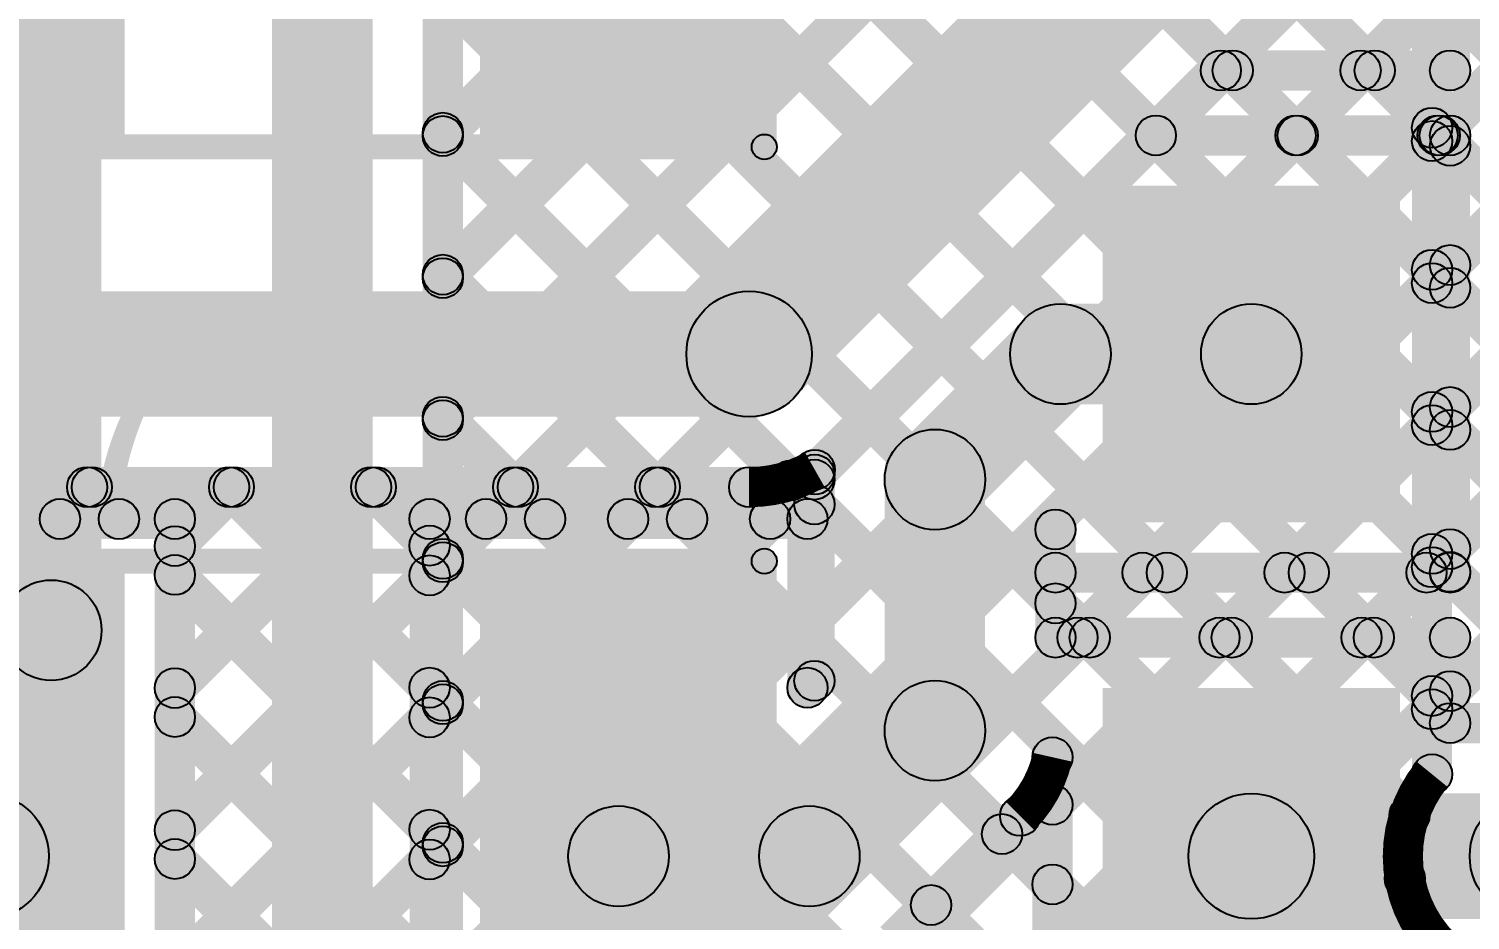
# Model space of a CAD drawing. Header units: millimetres. Extents: x 0.01 to 3.4, y 0.01 to 2.05.
# Drawn here: x 0.7245 to 1.0116, y 1.1733 to 1.3508 of the extents above; entities that cross this region are included whole.
import ezdxf

# ---------------------------------------------------------------- set-up
doc = ezdxf.new("R2010")
doc.units = ezdxf.units.MM
doc.header["$MEASUREMENT"] = 0
for name, color, linetype in [('BottomLayer', 5, 'Continuous'), ('TopLayer', 1, 'Continuous'), ('TopOverlay', 2, 'Continuous'), ('TopPaste', 8, 'Continuous'), ('TopSolder', 216, 'Continuous')]:
    doc.layers.add(name, color=color, linetype=linetype)

# ---------------------------------------------------------------- blocks, each defined once
blk = doc.blocks.new('LTV_844S_43')
at = {"layer": 'TopLayer'}
for points in [[(-0.15157, -0.27953), (-0.20276, -0.27953), (-0.20276, -0.22047), (-0.15157, -0.22047)], [(-0.15157, -0.37953), (-0.20276, -0.37953), (-0.20276, -0.32047), (-0.15157, -0.32047)]]:
    blk.add_hatch(color=1, dxfattribs=at).paths.add_polyline_path(points)
at = {"layer": 'TopPaste'}
for points in [[(-0.15157, -0.27953), (-0.20276, -0.27953), (-0.20276, -0.22047), (-0.15157, -0.22047)], [(-0.15157, -0.37953), (-0.20276, -0.37953), (-0.20276, -0.32047), (-0.15157, -0.32047)]]:
    blk.add_hatch(color=8, dxfattribs=at).paths.add_polyline_path(points)
at = {"layer": 'TopSolder'}
for points in [[(-0.14757, -0.28353), (-0.20676, -0.28353), (-0.20676, -0.21647), (-0.14757, -0.21647)], [(-0.14757, -0.38353), (-0.20676, -0.38353), (-0.20676, -0.31647), (-0.14757, -0.31647)]]:
    blk.add_hatch(color=216, dxfattribs=at).paths.add_polyline_path(points)
blk = doc.blocks.new('RES_1210_50')
at = {"layer": 'TopLayer'}
for points in [[(-0.08661, 0.05315), (-0.03937, 0.05315), (-0.03937, -0.05315), (-0.08661, -0.05315)], [(0.03937, 0.05315), (0.08661, 0.05315), (0.08661, -0.05315), (0.03937, -0.05315)]]:
    blk.add_hatch(color=1, dxfattribs=at).paths.add_polyline_path(points)
at = {"layer": 'TopOverlay'}
h = blk.add_hatch(color=2, dxfattribs=at)
edge = h.paths.add_edge_path()
edge.add_arc((-0.09198, 0.05875), 0.0025, 0, 360)
h = blk.add_hatch(color=2, dxfattribs=at)
edge = h.paths.add_edge_path()
edge.add_arc((-0.09198, 0.05875), 0.0025, 0, 360)
for points in [[(-0.09198, 0.05625), (-0.09198, 0.06125), (0.09201, 0.06125), (0.09201, 0.05625)], [(-0.08948, -0.05875), (-0.09448, -0.05875), (-0.09448, 0.05875), (-0.08948, 0.05875)], [(0.09451, -0.05875), (0.08951, -0.05875), (0.08951, 0.05875), (0.09451, 0.05875)], [(-0.09198, -0.06125), (-0.09198, -0.05625), (0.09201, -0.05625), (0.09201, -0.06125)]]:
    blk.add_hatch(color=2, dxfattribs=at).paths.add_polyline_path(points)
h = blk.add_hatch(color=2, dxfattribs=at)
edge = h.paths.add_edge_path()
edge.add_arc((0.09201, 0.05875), 0.0025, 0, 360)
h = blk.add_hatch(color=2, dxfattribs=at)
edge = h.paths.add_edge_path()
edge.add_arc((0.09201, 0.05875), 0.0025, 0, 360)
h = blk.add_hatch(color=2, dxfattribs=at)
edge = h.paths.add_edge_path()
edge.add_arc((-0.09198, -0.05875), 0.0025, 0, 360)
h = blk.add_hatch(color=2, dxfattribs=at)
edge = h.paths.add_edge_path()
edge.add_arc((-0.09198, -0.05875), 0.0025, 0, 360)
h = blk.add_hatch(color=2, dxfattribs=at)
edge = h.paths.add_edge_path()
edge.add_arc((0.09201, -0.05875), 0.0025, 0, 360)
h = blk.add_hatch(color=2, dxfattribs=at)
edge = h.paths.add_edge_path()
edge.add_arc((0.09201, -0.05875), 0.0025, 0, 360)
at = {"layer": 'TopPaste'}
for points in [[(-0.08661, 0.05315), (-0.03937, 0.05315), (-0.03937, -0.05315), (-0.08661, -0.05315)], [(0.03937, 0.05315), (0.08661, 0.05315), (0.08661, -0.05315), (0.03937, -0.05315)]]:
    blk.add_hatch(color=8, dxfattribs=at).paths.add_polyline_path(points)
at = {"layer": 'TopSolder'}
for points in [[(-0.09061, 0.05715), (-0.03537, 0.05715), (-0.03537, -0.05715), (-0.09061, -0.05715)], [(0.03537, 0.05715), (0.09061, 0.05715), (0.09061, -0.05715), (0.03537, -0.05715)]]:
    blk.add_hatch(color=216, dxfattribs=at).paths.add_polyline_path(points)
at = {"layer": 'TopOverlay'}
for centre in [(-0.09198, 0.05875), (-0.09198, 0.05875), (0.09201, 0.05875), (0.09201, 0.05875), (-0.09198, -0.05875), (-0.09198, -0.05875), (0.09201, -0.05875), (0.09201, -0.05875)]:
    blk.add_circle(centre, 0.0025, dxfattribs=at)
blk = doc.blocks.new('RES_1210_51')
at = {"layer": 'TopLayer'}
for points in [[(-0.08661, 0.05315), (-0.03937, 0.05315), (-0.03937, -0.05315), (-0.08661, -0.05315)], [(0.03937, 0.05315), (0.08661, 0.05315), (0.08661, -0.05315), (0.03937, -0.05315)]]:
    blk.add_hatch(color=1, dxfattribs=at).paths.add_polyline_path(points)
at = {"layer": 'TopOverlay'}
h = blk.add_hatch(color=2, dxfattribs=at)
edge = h.paths.add_edge_path()
edge.add_arc((-0.09198, 0.05875), 0.0025, 0, 360)
h = blk.add_hatch(color=2, dxfattribs=at)
edge = h.paths.add_edge_path()
edge.add_arc((-0.09198, 0.05875), 0.0025, 0, 360)
for points in [[(-0.09198, 0.05625), (-0.09198, 0.06125), (0.09201, 0.06125), (0.09201, 0.05625)], [(-0.08948, -0.05875), (-0.09448, -0.05875), (-0.09448, 0.05875), (-0.08948, 0.05875)], [(0.09451, -0.05875), (0.08951, -0.05875), (0.08951, 0.05875), (0.09451, 0.05875)], [(-0.09198, -0.06125), (-0.09198, -0.05625), (0.09201, -0.05625), (0.09201, -0.06125)]]:
    blk.add_hatch(color=2, dxfattribs=at).paths.add_polyline_path(points)
h = blk.add_hatch(color=2, dxfattribs=at)
edge = h.paths.add_edge_path()
edge.add_arc((0.09201, 0.05875), 0.0025, 0, 360)
h = blk.add_hatch(color=2, dxfattribs=at)
edge = h.paths.add_edge_path()
edge.add_arc((0.09201, 0.05875), 0.0025, 0, 360)
h = blk.add_hatch(color=2, dxfattribs=at)
edge = h.paths.add_edge_path()
edge.add_arc((-0.09198, -0.05875), 0.0025, 0, 360)
h = blk.add_hatch(color=2, dxfattribs=at)
edge = h.paths.add_edge_path()
edge.add_arc((-0.09198, -0.05875), 0.0025, 0, 360)
h = blk.add_hatch(color=2, dxfattribs=at)
edge = h.paths.add_edge_path()
edge.add_arc((0.09201, -0.05875), 0.0025, 0, 360)
h = blk.add_hatch(color=2, dxfattribs=at)
edge = h.paths.add_edge_path()
edge.add_arc((0.09201, -0.05875), 0.0025, 0, 360)
at = {"layer": 'TopPaste'}
for points in [[(-0.08661, 0.05315), (-0.03937, 0.05315), (-0.03937, -0.05315), (-0.08661, -0.05315)], [(0.03937, 0.05315), (0.08661, 0.05315), (0.08661, -0.05315), (0.03937, -0.05315)]]:
    blk.add_hatch(color=8, dxfattribs=at).paths.add_polyline_path(points)
at = {"layer": 'TopSolder'}
for points in [[(-0.09061, 0.05715), (-0.03537, 0.05715), (-0.03537, -0.05715), (-0.09061, -0.05715)], [(0.03537, 0.05715), (0.09061, 0.05715), (0.09061, -0.05715), (0.03537, -0.05715)]]:
    blk.add_hatch(color=216, dxfattribs=at).paths.add_polyline_path(points)
at = {"layer": 'TopOverlay'}
for centre in [(-0.09198, 0.05875), (-0.09198, 0.05875), (0.09201, 0.05875), (0.09201, 0.05875), (-0.09198, -0.05875), (-0.09198, -0.05875), (0.09201, -0.05875), (0.09201, -0.05875)]:
    blk.add_circle(centre, 0.0025, dxfattribs=at)

msp = doc.modelspace()

# ---------------------------------------------------------------- hatches: boundary and pattern name
at = {"layer": 'BottomLayer'}
for points in [[(0.793, 1.114), (0.773, 1.114), (0.773, 1.7085), (0.793, 1.7085)], [(0.811, 1.114), (0.803, 1.114), (0.803, 1.7085), (0.811, 1.7085)], [(1.008, 1.20232), (1, 1.20232), (1, 1.70272), (1.008, 1.70272)], [(0.739, 1.231), (0.719, 1.231), (0.719, 1.688), (0.739, 1.688)], [(0.80417, 1.52523), (0.80983, 1.53089), (1.00683, 1.33389), (1.00117, 1.32823)], [(0.80983, 1.32658), (0.80417, 1.33223), (1.00117, 1.52923), (1.00683, 1.52358)], [(0.80417, 1.49695), (0.80983, 1.5026), (1.00683, 1.3056), (1.00117, 1.29995)], [(0.80983, 1.29829), (0.80417, 1.30395), (1.00117, 1.50095), (1.00683, 1.49529)], [(0.80417, 1.46866), (0.80983, 1.47432), (1.00683, 1.27732), (1.00117, 1.27166)], [(0.80983, 1.27001), (0.80417, 1.27567), (1.00117, 1.47267), (1.00683, 1.46701)], [(0.80417, 1.44038), (0.80983, 1.44604), (1.00683, 1.24904), (1.00117, 1.24338)], [(0.80983, 1.24172), (0.80417, 1.24738), (1.00117, 1.44438), (1.00683, 1.43872)], [(0.80417, 1.41209), (0.80983, 1.41775), (1.00683, 1.22075), (1.00117, 1.21509)], [(0.80983, 1.21344), (0.80417, 1.2191), (1.00117, 1.4161), (1.00683, 1.41044)], [(0.80417, 1.38381), (0.80983, 1.38947), (1.00233, 1.19696), (0.99668, 1.19131)], [(0.80983, 1.18516), (0.80417, 1.19081), (1.00117, 1.38781), (1.00683, 1.38216)], [(0.80417, 1.35553), (0.80983, 1.36118), (1.08693, 1.08408), (1.08127, 1.07843)], [(0.80983, 1.15687), (0.80417, 1.16253), (1.00117, 1.35953), (1.00683, 1.35387)], [(0.80417, 1.32724), (0.80983, 1.3329), (1.07279, 1.06994), (1.06713, 1.06428)], [(0.80983, 1.12859), (0.80417, 1.13424), (1.00117, 1.33124), (1.00683, 1.32559)], [(0.80417, 1.29896), (0.80983, 1.30461), (1.05561, 1.05883), (1.04996, 1.05317)], [(0.77706, 1.06754), (0.7714, 1.07319), (1.00117, 1.30296), (1.00683, 1.2973)], [(0.79584, 1.05803), (0.79018, 1.06368), (1.00117, 1.27468), (1.00683, 1.26902)], [(0.80417, 1.27067), (0.80983, 1.27633), (1.02733, 1.05883), (1.02167, 1.05317)], [(0.80417, 1.24239), (0.80983, 1.24805), (0.99905, 1.05883), (0.99339, 1.05317)], [(0.81927, 1.05317), (0.81361, 1.05883), (1.00117, 1.24639), (1.00683, 1.24073)], [(0.68907, 1.17693), (0.67493, 1.19107), (0.72193, 1.23807), (0.73607, 1.22393)], [(0.80417, 1.2141), (0.80983, 1.21976), (0.97076, 1.05883), (0.9651, 1.05317)], [(0.84755, 1.05317), (0.84189, 1.05883), (1.00117, 1.21811), (1.00683, 1.21245)], [(0.80417, 1.18582), (0.80983, 1.19148), (0.94248, 1.05883), (0.93682, 1.05317)], [(0.87583, 1.05317), (0.87018, 1.05883), (0.99574, 1.1844), (1.0014, 1.17874)]]:
    msp.add_hatch(color=5, dxfattribs=at).paths.add_polyline_path(points)
h = msp.add_hatch(color=5, dxfattribs=at)
edge = h.paths.add_edge_path()
edge.add_arc((1.004, 1.33106), 0.004, 0, 360)
h = msp.add_hatch(color=5, dxfattribs=at)
edge = h.paths.add_edge_path()
edge.add_arc((0.807, 1.33007), 0.004, 0, 360)
h = msp.add_hatch(color=5, dxfattribs=at)
edge = h.paths.add_edge_path()
edge.add_arc((0.807, 1.32941), 0.004, 0, 360)
h = msp.add_hatch(color=5, dxfattribs=at)
edge = h.paths.add_edge_path()
edge.add_arc((1.004, 1.32842), 0.004, 0, 360)
h = msp.add_hatch(color=5, dxfattribs=at)
edge = h.paths.add_edge_path()
edge.add_arc((1.004, 1.30278), 0.004, 0, 360)
h = msp.add_hatch(color=5, dxfattribs=at)
edge = h.paths.add_edge_path()
edge.add_arc((0.807, 1.30179), 0.004, 0, 360)
h = msp.add_hatch(color=5, dxfattribs=at)
edge = h.paths.add_edge_path()
edge.add_arc((0.807, 1.30112), 0.004, 0, 360)
h = msp.add_hatch(color=5, dxfattribs=at)
edge = h.paths.add_edge_path()
edge.add_arc((1.004, 1.30013), 0.004, 0, 360)
h = msp.add_hatch(color=5, dxfattribs=at)
edge = h.paths.add_edge_path()
edge.add_arc((0.807, 1.2735), 0.004, 0, 360)
h = msp.add_hatch(color=5, dxfattribs=at)
edge = h.paths.add_edge_path()
edge.add_arc((1.004, 1.27449), 0.004, 0, 360)
h = msp.add_hatch(color=5, dxfattribs=at)
edge = h.paths.add_edge_path()
edge.add_arc((0.807, 1.27284), 0.004, 0, 360)
h = msp.add_hatch(color=5, dxfattribs=at)
edge = h.paths.add_edge_path()
edge.add_arc((1.004, 1.27185), 0.004, 0, 360)
h = msp.add_hatch(color=5, dxfattribs=at)
edge = h.paths.add_edge_path()
edge.add_arc((0.807, 1.24522), 0.004, 0, 360)
h = msp.add_hatch(color=5, dxfattribs=at)
edge = h.paths.add_edge_path()
edge.add_arc((1.004, 1.24621), 0.004, 0, 360)
h = msp.add_hatch(color=5, dxfattribs=at)
edge = h.paths.add_edge_path()
edge.add_arc((0.807, 1.24455), 0.004, 0, 360)
h = msp.add_hatch(color=5, dxfattribs=at)
edge = h.paths.add_edge_path()
edge.add_arc((1.004, 1.24356), 0.004, 0, 360)
h = msp.add_hatch(color=5, dxfattribs=at)
edge = h.paths.add_edge_path()
edge.add_arc((0.729, 1.231), 0.01, 0, 360)
h = msp.add_hatch(color=5, dxfattribs=at)
edge = h.paths.add_edge_path()
edge.add_arc((0.729, 1.231), 0.01, 0, 360)
h = msp.add_hatch(color=5, dxfattribs=at)
edge = h.paths.add_edge_path()
edge.add_arc((0.807, 1.21693), 0.004, 0, 360)
h = msp.add_hatch(color=5, dxfattribs=at)
edge = h.paths.add_edge_path()
edge.add_arc((0.807, 1.21627), 0.004, 0, 360)
h = msp.add_hatch(color=5, dxfattribs=at)
edge = h.paths.add_edge_path()
edge.add_arc((1.004, 1.21792), 0.004, 0, 360)
h = msp.add_hatch(color=5, dxfattribs=at)
edge = h.paths.add_edge_path()
edge.add_arc((1.004, 1.21528), 0.004, 0, 360)
h = msp.add_hatch(color=5, dxfattribs=at)
edge = h.paths.add_edge_path()
edge.add_arc((1.004, 1.20232), 0.004, 0, 360)
h = msp.add_hatch(color=5, dxfattribs=at)
edge = h.paths.add_edge_path()
edge.add_arc((1.004, 1.20232), 0.004, 0, 360)
h = msp.add_hatch(color=5, dxfattribs=at)
edge = h.paths.add_edge_path()
edge.add_arc((0.9995, 1.19413), 0.004, 0, 360)
h = msp.add_hatch(color=5, dxfattribs=at)
edge = h.paths.add_edge_path()
edge.add_arc((0.807, 1.18865), 0.004, 0, 360)
h = msp.add_hatch(color=5, dxfattribs=at)
edge = h.paths.add_edge_path()
edge.add_arc((0.807, 1.18798), 0.004, 0, 360)
h = msp.add_hatch(color=5, dxfattribs=at)
edge = h.paths.add_edge_path()
edge.add_arc((0.99857, 1.18157), 0.004, 0, 360)
at = {"layer": 'TopLayer'}
for points in [[(1.00794, 1.3267), (1.00228, 1.33236), (1.21264, 1.54271), (1.21829, 1.53705)], [(1.01042, 1.27261), (1.00476, 1.27827), (1.26359, 1.5371), (1.26925, 1.53144)], [(1.01042, 1.30089), (1.00476, 1.30655), (1.23262, 1.53441), (1.23828, 1.52875)], [(1.01042, 1.24433), (1.00476, 1.24998), (1.27991, 1.52513), (1.28557, 1.51947)], [(1.01159, 1.34247), (1.00359, 1.34247), (1.00359, 1.42953), (1.01159, 1.42953)], [(1.01042, 1.21604), (1.00476, 1.2217), (1.19164, 1.40857), (1.19729, 1.40292)], [(0.87684, 1.27716), (0.85916, 1.29484), (0.95916, 1.39484), (0.97684, 1.37716)], [(1.00476, 1.35293), (1.01042, 1.35858), (1.19595, 1.17305), (1.1903, 1.16739)], [(0.96195, 1.33847), (0.96195, 1.34647), (1.00759, 1.34647), (1.00759, 1.33847)], [(0.95183, 1.3267), (0.94618, 1.33236), (0.95912, 1.3453), (0.96478, 1.33964)], [(0.96147, 1.33964), (0.96713, 1.3453), (0.98008, 1.33236), (0.97442, 1.3267)], [(0.97966, 1.3267), (0.974, 1.33236), (0.98694, 1.3453), (0.9926, 1.33964)], [(0.98976, 1.33964), (0.99542, 1.3453), (1.00836, 1.33236), (1.0027, 1.3267)], [(0.949, 1.32553), (0.949, 1.33353), (1.00759, 1.33353), (1.00759, 1.32553)], [(1.01159, 1.24247), (1.00359, 1.24247), (1.00359, 1.32953), (1.01159, 1.32953)], [(1.00476, 1.32464), (1.01042, 1.3303), (1.30222, 1.0385), (1.29656, 1.03284)], [(1.00476, 1.29636), (1.01042, 1.30201), (1.28807, 1.02436), (1.28242, 1.0187)], [(0.607, 1.2735), (0.607, 1.2985), (0.868, 1.2985), (0.868, 1.2735)], [(0.93, 1.276), (0.93, 1.296), (0.968, 1.296), (0.968, 1.276)], [(0.91207, 1.25393), (0.89793, 1.26807), (0.92293, 1.29307), (0.93707, 1.27893)], [(1.00476, 1.26807), (1.01042, 1.27373), (1.27393, 1.01022), (1.26828, 1.00456)], [(0.68678, 1.2555), (0.68678, 1.2635), (0.868, 1.2635), (0.868, 1.2555)], [(0.87499, 1.25032), (0.86934, 1.25598), (0.87819, 1.26483), (0.88385, 1.25918)], [(0.87342, 1.25799), (0.87908, 1.26365), (0.88383, 1.2589), (0.87817, 1.25324)], [(0.73357, 1.25032), (0.72792, 1.25598), (0.73427, 1.26233), (0.73992, 1.25667)], [(0.73332, 1.25667), (0.73898, 1.26233), (0.74533, 1.25598), (0.73967, 1.25032)], [(0.75646, 1.21664), (0.7508, 1.2223), (0.79083, 1.26233), (0.79649, 1.25667)], [(0.75646, 1.24492), (0.7508, 1.25058), (0.76255, 1.26233), (0.76821, 1.25667)], [(0.7616, 1.25667), (0.76726, 1.26233), (0.8072, 1.22239), (0.80154, 1.21673)], [(0.78989, 1.25667), (0.79555, 1.26233), (0.8072, 1.25068), (0.80154, 1.24502)], [(0.81842, 1.25032), (0.81277, 1.25598), (0.81912, 1.26233), (0.82478, 1.25667)], [(0.81817, 1.25667), (0.82383, 1.26233), (0.83018, 1.25598), (0.82452, 1.25032)], [(0.84671, 1.25032), (0.84105, 1.25598), (0.8474, 1.26233), (0.85306, 1.25667)], [(0.84646, 1.25667), (0.85211, 1.26233), (0.85846, 1.25598), (0.85281, 1.25032)], [(0.885, 1.22094), (0.877, 1.22094), (0.877, 1.261), (0.885, 1.261)], [(0.915, 1.211), (0.895, 1.211), (0.895, 1.261), (0.915, 1.261)], [(0.68972, 1.24915), (0.68972, 1.25715), (0.75363, 1.25715), (0.75363, 1.24915)], [(0.80437, 1.24915), (0.80437, 1.25715), (0.87961, 1.25715), (0.87961, 1.24915)], [(0.75763, 1.11885), (0.74963, 1.11885), (0.74963, 1.25315), (0.75763, 1.25315)], [(0.80837, 1.11885), (0.80037, 1.11885), (0.80037, 1.25315), (0.80837, 1.25315)], [(0.88361, 1.21956), (0.87561, 1.21956), (0.87561, 1.25315), (0.88361, 1.25315)], [(0.933, 1.24247), (0.925, 1.24247), (0.925, 1.25106), (0.933, 1.25106)], [(1.00574, 1.23964), (1.00008, 1.2453), (1.00476, 1.24998), (1.01042, 1.24433)], [(0.929, 1.23847), (0.929, 1.24647), (1.00759, 1.24647), (1.00759, 1.23847)], [(0.7508, 1.23919), (0.75646, 1.24485), (0.8072, 1.19411), (0.80154, 1.18845)], [(0.75646, 1.18835), (0.7508, 1.19401), (0.80154, 1.24475), (0.8072, 1.23909)], [(0.93622, 1.2267), (0.93057, 1.23236), (0.94351, 1.2453), (0.94917, 1.23964)], [(0.94834, 1.23964), (0.95399, 1.2453), (0.96694, 1.23236), (0.96128, 1.2267)], [(0.96451, 1.2267), (0.95885, 1.23236), (0.9718, 1.2453), (0.97745, 1.23964)], [(0.97662, 1.23964), (0.98228, 1.2453), (0.99522, 1.23236), (0.98957, 1.2267)], [(0.99279, 1.2267), (0.98714, 1.23236), (1.00008, 1.2453), (1.00574, 1.23964)], [(1.00476, 1.23979), (1.01042, 1.24544), (1.25979, 0.99607), (1.25413, 0.99042)], [(0.933, 1.22953), (0.925, 1.22953), (0.925, 1.24247), (0.933, 1.24247)], [(0.92617, 1.23353), (0.93183, 1.23918), (0.93866, 1.23236), (0.933, 1.2267)], [(0.929, 1.22553), (0.929, 1.23353), (1.00759, 1.23353), (1.00759, 1.22553)], [(1.01159, 1.2125), (1.00359, 1.2125), (1.00359, 1.22953), (1.01159, 1.22953)], [(0.88707, 1.17893), (0.87293, 1.19307), (0.89793, 1.21807), (0.91207, 1.20393)], [(0.7508, 1.21091), (0.75646, 1.21656), (0.8072, 1.16582), (0.80154, 1.16017)], [(0.75646, 1.16007), (0.7508, 1.16573), (0.80154, 1.21647), (0.8072, 1.21081)], [(1.00759, 1.2085), (1.00759, 1.2165), (1.024, 1.2165), (1.024, 1.2085)], [(0.93241, 1.14247), (0.92441, 1.14247), (0.92441, 1.20571), (0.93241, 1.20571)], [(0.88244, 1.14463), (0.87679, 1.15029), (0.92558, 1.19909), (0.93124, 1.19343)], [(0.968, 1.1735), (0.968, 1.1985), (1.024, 1.1985), (1.024, 1.1735)], [(0.84199, 1.176), (0.84199, 1.196), (0.88, 1.196), (0.88, 1.176)], [(0.8998, 1.1662), (0.89414, 1.17186), (0.91914, 1.19686), (0.9248, 1.1912)], [(0.91553, 1.18759), (0.92119, 1.19325), (0.93124, 1.1832), (0.92558, 1.17755)], [(0.7508, 1.18262), (0.75646, 1.18828), (0.8072, 1.13754), (0.80154, 1.13188)], [(0.75646, 1.13179), (0.7508, 1.13744), (0.80154, 1.18818), (0.8072, 1.18253)], [(0.90139, 1.17345), (0.90705, 1.17911), (0.93124, 1.15492), (0.92558, 1.14926)]]:
    msp.add_hatch(color=1, dxfattribs=at).paths.add_polyline_path(points)
h = msp.add_hatch(color=1, dxfattribs=at)
edge = h.paths.add_edge_path()
edge.add_arc((0.96195, 1.34247), 0.004, 0, 360)
h = msp.add_hatch(color=1, dxfattribs=at)
edge = h.paths.add_edge_path()
edge.add_arc((0.96195, 1.34247), 0.004, 0, 360)
h = msp.add_hatch(color=1, dxfattribs=at)
edge = h.paths.add_edge_path()
edge.add_arc((0.9643, 1.34247), 0.004, 0, 360)
h = msp.add_hatch(color=1, dxfattribs=at)
edge = h.paths.add_edge_path()
edge.add_arc((0.98977, 1.34247), 0.004, 0, 360)
h = msp.add_hatch(color=1, dxfattribs=at)
edge = h.paths.add_edge_path()
edge.add_arc((0.99259, 1.34247), 0.004, 0, 360)
h = msp.add_hatch(color=1, dxfattribs=at)
edge = h.paths.add_edge_path()
edge.add_arc((1.00759, 1.34247), 0.004, 0, 360)
h = msp.add_hatch(color=1, dxfattribs=at)
edge = h.paths.add_edge_path()
edge.add_arc((1.00759, 1.34247), 0.004, 0, 360)
h = msp.add_hatch(color=1, dxfattribs=at)
edge = h.paths.add_edge_path()
edge.add_arc((0.949, 1.32953), 0.004, 0, 360)
h = msp.add_hatch(color=1, dxfattribs=at)
edge = h.paths.add_edge_path()
edge.add_arc((0.949, 1.32953), 0.004, 0, 360)
h = msp.add_hatch(color=1, dxfattribs=at)
edge = h.paths.add_edge_path()
edge.add_arc((0.97683, 1.32953), 0.004, 0, 360)
h = msp.add_hatch(color=1, dxfattribs=at)
edge = h.paths.add_edge_path()
edge.add_arc((0.97725, 1.32953), 0.004, 0, 360)
h = msp.add_hatch(color=1, dxfattribs=at)
edge = h.paths.add_edge_path()
edge.add_arc((1.00511, 1.32953), 0.004, 0, 360)
h = msp.add_hatch(color=1, dxfattribs=at)
edge = h.paths.add_edge_path()
edge.add_arc((1.00553, 1.32953), 0.004, 0, 360)
h = msp.add_hatch(color=1, dxfattribs=at)
edge = h.paths.add_edge_path()
edge.add_arc((1.00759, 1.32953), 0.004, 0, 360)
h = msp.add_hatch(color=1, dxfattribs=at)
edge = h.paths.add_edge_path()
edge.add_arc((1.00759, 1.32953), 0.004, 0, 360)
h = msp.add_hatch(color=1, dxfattribs=at)
edge = h.paths.add_edge_path()
edge.add_arc((1.00759, 1.32747), 0.004, 0, 360)
h = msp.add_hatch(color=1, dxfattribs=at)
edge = h.paths.add_edge_path()
edge.add_arc((1.00759, 1.30372), 0.004, 0, 360)
h = msp.add_hatch(color=1, dxfattribs=at)
edge = h.paths.add_edge_path()
edge.add_arc((1.00759, 1.29919), 0.004, 0, 360)
h = msp.add_hatch(color=1, dxfattribs=at)
edge = h.paths.add_edge_path()
edge.add_arc((0.868, 1.286), 0.0125, 0, 360)
h = msp.add_hatch(color=1, dxfattribs=at)
edge = h.paths.add_edge_path()
edge.add_arc((0.868, 1.286), 0.0125, 0, 360)
h = msp.add_hatch(color=1, dxfattribs=at)
edge = h.paths.add_edge_path()
edge.add_arc((0.93, 1.286), 0.01, 0, 360)
h = msp.add_hatch(color=1, dxfattribs=at)
edge = h.paths.add_edge_path()
edge.add_arc((0.93, 1.286), 0.01, 0, 360)
h = msp.add_hatch(color=1, dxfattribs=at)
edge = h.paths.add_edge_path()
edge.add_arc((0.968, 1.286), 0.01, 0, 360)
h = msp.add_hatch(color=1, dxfattribs=at)
edge = h.paths.add_edge_path()
edge.add_arc((1.00759, 1.27544), 0.004, 0, 360)
h = msp.add_hatch(color=1, dxfattribs=at)
edge = h.paths.add_edge_path()
edge.add_arc((1.00759, 1.2709), 0.004, 0, 360)
h = msp.add_hatch(color=1, dxfattribs=at)
edge = h.paths.add_edge_path()
edge.add_arc((0.905, 1.261), 0.01, 0, 360)
h = msp.add_hatch(color=1, dxfattribs=at)
edge = h.paths.add_edge_path()
edge.add_arc((0.905, 1.261), 0.01, 0, 360)
h = msp.add_hatch(color=1, dxfattribs=at)
edge = h.paths.add_edge_path()
edge.add_arc((0.88102, 1.26201), 0.004, 0, 360)
h = msp.add_hatch(color=1, dxfattribs=at)
edge = h.paths.add_edge_path()
edge.add_arc((0.88108, 1.26295), 0.004, 0, 360)
h = msp.add_hatch(color=1, dxfattribs=at)
edge = h.paths.add_edge_path()
edge.add_arc((0.88108, 1.26295), 0.004, 0, 360)
h = msp.add_hatch(color=1, dxfattribs=at)
edge = h.paths.add_edge_path()
edge.add_arc((0.73615, 1.2595), 0.004, 0, 360)
h = msp.add_hatch(color=1, dxfattribs=at)
edge = h.paths.add_edge_path()
edge.add_arc((0.73709, 1.2595), 0.004, 0, 360)
h = msp.add_hatch(color=1, dxfattribs=at)
edge = h.paths.add_edge_path()
edge.add_arc((0.76443, 1.2595), 0.004, 0, 360)
h = msp.add_hatch(color=1, dxfattribs=at)
edge = h.paths.add_edge_path()
edge.add_arc((0.76538, 1.2595), 0.004, 0, 360)
h = msp.add_hatch(color=1, dxfattribs=at)
edge = h.paths.add_edge_path()
edge.add_arc((0.79272, 1.2595), 0.004, 0, 360)
h = msp.add_hatch(color=1, dxfattribs=at)
edge = h.paths.add_edge_path()
edge.add_arc((0.79366, 1.2595), 0.004, 0, 360)
h = msp.add_hatch(color=1, dxfattribs=at)
edge = h.paths.add_edge_path()
edge.add_arc((0.821, 1.2595), 0.004, 0, 360)
h = msp.add_hatch(color=1, dxfattribs=at)
edge = h.paths.add_edge_path()
edge.add_arc((0.82195, 1.2595), 0.004, 0, 360)
h = msp.add_hatch(color=1, dxfattribs=at)
edge = h.paths.add_edge_path()
edge.add_arc((0.84929, 1.2595), 0.004, 0, 360)
h = msp.add_hatch(color=1, dxfattribs=at)
edge = h.paths.add_edge_path()
edge.add_arc((0.85023, 1.2595), 0.004, 0, 360)
h = msp.add_hatch(color=1, dxfattribs=at)
edge = h.paths.add_edge_path()
edge.add_arc((0.868, 1.2595), 0.004, 0, 360)
h = msp.add_hatch(color=1, dxfattribs=at)
edge = h.paths.add_edge_path()
edge.add_arc((0.868, 1.2595), 0.004, 0, 360)
h = msp.add_hatch(color=1, dxfattribs=at)
edge = h.paths.add_edge_path()
edge.add_arc((0.868, 1.2595), 0.004, 0, 360)
h = msp.add_hatch(color=1, dxfattribs=at)
edge = h.paths.add_edge_path()
edge.add_arc((0.87625, 1.26082), 0.004, 0, 360)
h = msp.add_hatch(color=1, dxfattribs=at)
edge = h.paths.add_edge_path()
edge.add_arc((0.881, 1.261), 0.004, 0, 360)
h = msp.add_hatch(color=1, dxfattribs=at)
edge = h.paths.add_edge_path()
edge.add_arc((0.881, 1.25607), 0.004, 0, 360)
h = msp.add_hatch(color=1, dxfattribs=at)
edge = h.paths.add_edge_path()
edge.add_arc((0.73074, 1.25315), 0.004, 0, 360)
h = msp.add_hatch(color=1, dxfattribs=at)
edge = h.paths.add_edge_path()
edge.add_arc((0.7425, 1.25315), 0.004, 0, 360)
h = msp.add_hatch(color=1, dxfattribs=at)
edge = h.paths.add_edge_path()
edge.add_arc((0.75363, 1.25315), 0.004, 0, 360)
h = msp.add_hatch(color=1, dxfattribs=at)
edge = h.paths.add_edge_path()
edge.add_arc((0.75363, 1.25315), 0.004, 0, 360)
h = msp.add_hatch(color=1, dxfattribs=at)
edge = h.paths.add_edge_path()
edge.add_arc((0.80437, 1.25315), 0.004, 0, 360)
h = msp.add_hatch(color=1, dxfattribs=at)
edge = h.paths.add_edge_path()
edge.add_arc((0.80437, 1.25315), 0.004, 0, 360)
h = msp.add_hatch(color=1, dxfattribs=at)
edge = h.paths.add_edge_path()
edge.add_arc((0.8156, 1.25315), 0.004, 0, 360)
h = msp.add_hatch(color=1, dxfattribs=at)
edge = h.paths.add_edge_path()
edge.add_arc((0.82735, 1.25315), 0.004, 0, 360)
h = msp.add_hatch(color=1, dxfattribs=at)
edge = h.paths.add_edge_path()
edge.add_arc((0.84388, 1.25315), 0.004, 0, 360)
h = msp.add_hatch(color=1, dxfattribs=at)
edge = h.paths.add_edge_path()
edge.add_arc((0.85564, 1.25315), 0.004, 0, 360)
h = msp.add_hatch(color=1, dxfattribs=at)
edge = h.paths.add_edge_path()
edge.add_arc((0.87217, 1.25315), 0.004, 0, 360)
h = msp.add_hatch(color=1, dxfattribs=at)
edge = h.paths.add_edge_path()
edge.add_arc((0.87961, 1.25315), 0.004, 0, 360)
h = msp.add_hatch(color=1, dxfattribs=at)
edge = h.paths.add_edge_path()
edge.add_arc((0.87961, 1.25315), 0.004, 0, 360)
h = msp.add_hatch(color=1, dxfattribs=at)
edge = h.paths.add_edge_path()
edge.add_arc((0.929, 1.25106), 0.004, 0, 360)
h = msp.add_hatch(color=1, dxfattribs=at)
edge = h.paths.add_edge_path()
edge.add_arc((0.75363, 1.24775), 0.004, 0, 360)
h = msp.add_hatch(color=1, dxfattribs=at)
edge = h.paths.add_edge_path()
edge.add_arc((0.80437, 1.24785), 0.004, 0, 360)
h = msp.add_hatch(color=1, dxfattribs=at)
edge = h.paths.add_edge_path()
edge.add_arc((1.00759, 1.24715), 0.004, 0, 360)
h = msp.add_hatch(color=1, dxfattribs=at)
edge = h.paths.add_edge_path()
edge.add_arc((1.00759, 1.24715), 0.004, 0, 360)
h = msp.add_hatch(color=1, dxfattribs=at)
edge = h.paths.add_edge_path()
edge.add_arc((0.75363, 1.24202), 0.004, 0, 360)
h = msp.add_hatch(color=1, dxfattribs=at)
edge = h.paths.add_edge_path()
edge.add_arc((0.80437, 1.24192), 0.004, 0, 360)
h = msp.add_hatch(color=1, dxfattribs=at)
edge = h.paths.add_edge_path()
edge.add_arc((0.929, 1.24247), 0.004, 0, 360)
h = msp.add_hatch(color=1, dxfattribs=at)
edge = h.paths.add_edge_path()
edge.add_arc((0.929, 1.24247), 0.004, 0, 360)
h = msp.add_hatch(color=1, dxfattribs=at)
edge = h.paths.add_edge_path()
edge.add_arc((0.929, 1.24247), 0.004, 0, 360)
h = msp.add_hatch(color=1, dxfattribs=at)
edge = h.paths.add_edge_path()
edge.add_arc((0.94634, 1.24247), 0.004, 0, 360)
h = msp.add_hatch(color=1, dxfattribs=at)
edge = h.paths.add_edge_path()
edge.add_arc((0.95117, 1.24247), 0.004, 0, 360)
h = msp.add_hatch(color=1, dxfattribs=at)
edge = h.paths.add_edge_path()
edge.add_arc((0.97463, 1.24247), 0.004, 0, 360)
h = msp.add_hatch(color=1, dxfattribs=at)
edge = h.paths.add_edge_path()
edge.add_arc((0.97945, 1.24247), 0.004, 0, 360)
h = msp.add_hatch(color=1, dxfattribs=at)
edge = h.paths.add_edge_path()
edge.add_arc((1.00291, 1.24247), 0.004, 0, 360)
h = msp.add_hatch(color=1, dxfattribs=at)
edge = h.paths.add_edge_path()
edge.add_arc((1.00291, 1.24247), 0.004, 0, 360)
h = msp.add_hatch(color=1, dxfattribs=at)
edge = h.paths.add_edge_path()
edge.add_arc((1.00759, 1.24262), 0.004, 0, 360)
h = msp.add_hatch(color=1, dxfattribs=at)
edge = h.paths.add_edge_path()
edge.add_arc((1.00759, 1.24247), 0.004, 0, 360)
h = msp.add_hatch(color=1, dxfattribs=at)
edge = h.paths.add_edge_path()
edge.add_arc((1.00759, 1.24247), 0.004, 0, 360)
h = msp.add_hatch(color=1, dxfattribs=at)
edge = h.paths.add_edge_path()
edge.add_arc((0.929, 1.23635), 0.004, 0, 360)
h = msp.add_hatch(color=1, dxfattribs=at)
edge = h.paths.add_edge_path()
edge.add_arc((0.929, 1.22953), 0.004, 0, 360)
h = msp.add_hatch(color=1, dxfattribs=at)
edge = h.paths.add_edge_path()
edge.add_arc((0.929, 1.22953), 0.004, 0, 360)
h = msp.add_hatch(color=1, dxfattribs=at)
edge = h.paths.add_edge_path()
edge.add_arc((0.9334, 1.22953), 0.004, 0, 360)
h = msp.add_hatch(color=1, dxfattribs=at)
edge = h.paths.add_edge_path()
edge.add_arc((0.93583, 1.22953), 0.004, 0, 360)
h = msp.add_hatch(color=1, dxfattribs=at)
edge = h.paths.add_edge_path()
edge.add_arc((0.96168, 1.22953), 0.004, 0, 360)
h = msp.add_hatch(color=1, dxfattribs=at)
edge = h.paths.add_edge_path()
edge.add_arc((0.96411, 1.22953), 0.004, 0, 360)
h = msp.add_hatch(color=1, dxfattribs=at)
edge = h.paths.add_edge_path()
edge.add_arc((0.98996, 1.22953), 0.004, 0, 360)
h = msp.add_hatch(color=1, dxfattribs=at)
edge = h.paths.add_edge_path()
edge.add_arc((0.9924, 1.22953), 0.004, 0, 360)
h = msp.add_hatch(color=1, dxfattribs=at)
edge = h.paths.add_edge_path()
edge.add_arc((1.00759, 1.22953), 0.004, 0, 360)
h = msp.add_hatch(color=1, dxfattribs=at)
edge = h.paths.add_edge_path()
edge.add_arc((1.00759, 1.22953), 0.004, 0, 360)
h = msp.add_hatch(color=1, dxfattribs=at)
edge = h.paths.add_edge_path()
edge.add_arc((0.75363, 1.21947), 0.004, 0, 360)
h = msp.add_hatch(color=1, dxfattribs=at)
edge = h.paths.add_edge_path()
edge.add_arc((0.80437, 1.21956), 0.004, 0, 360)
h = msp.add_hatch(color=1, dxfattribs=at)
edge = h.paths.add_edge_path()
edge.add_arc((0.87961, 1.21956), 0.004, 0, 360)
h = msp.add_hatch(color=1, dxfattribs=at)
edge = h.paths.add_edge_path()
edge.add_arc((0.881, 1.22094), 0.004, 0, 360)
h = msp.add_hatch(color=1, dxfattribs=at)
edge = h.paths.add_edge_path()
edge.add_arc((1.00759, 1.21887), 0.004, 0, 360)
h = msp.add_hatch(color=1, dxfattribs=at)
edge = h.paths.add_edge_path()
edge.add_arc((0.905, 1.211), 0.01, 0, 360)
h = msp.add_hatch(color=1, dxfattribs=at)
edge = h.paths.add_edge_path()
edge.add_arc((0.905, 1.211), 0.01, 0, 360)
h = msp.add_hatch(color=1, dxfattribs=at)
edge = h.paths.add_edge_path()
edge.add_arc((0.75363, 1.21373), 0.004, 0, 360)
h = msp.add_hatch(color=1, dxfattribs=at)
edge = h.paths.add_edge_path()
edge.add_arc((0.80437, 1.21364), 0.004, 0, 360)
h = msp.add_hatch(color=1, dxfattribs=at)
edge = h.paths.add_edge_path()
edge.add_arc((1.00759, 1.2125), 0.004, 0, 360)
h = msp.add_hatch(color=1, dxfattribs=at)
edge = h.paths.add_edge_path()
edge.add_arc((1.00759, 1.2125), 0.004, 0, 360)
h = msp.add_hatch(color=1, dxfattribs=at)
edge = h.paths.add_edge_path()
edge.add_arc((0.92841, 1.20571), 0.004, 0, 360)
h = msp.add_hatch(color=1, dxfattribs=at)
edge = h.paths.add_edge_path()
edge.add_arc((0.92841, 1.20571), 0.004, 0, 360)
h = msp.add_hatch(color=1, dxfattribs=at)
edge = h.paths.add_edge_path()
edge.add_arc((0.92841, 1.20571), 0.004, 0, 360)
h = msp.add_hatch(color=1, dxfattribs=at)
edge = h.paths.add_edge_path()
edge.add_arc((0.92841, 1.19626), 0.004, 0, 360)
h = msp.add_hatch(color=1, dxfattribs=at)
edge = h.paths.add_edge_path()
edge.add_arc((0.71601, 1.186), 0.0125, 0, 360)
h = msp.add_hatch(color=1, dxfattribs=at)
edge = h.paths.add_edge_path()
edge.add_arc((0.92197, 1.19403), 0.004, 0, 360)
h = msp.add_hatch(color=1, dxfattribs=at)
edge = h.paths.add_edge_path()
edge.add_arc((0.92197, 1.19403), 0.004, 0, 360)
h = msp.add_hatch(color=1, dxfattribs=at)
edge = h.paths.add_edge_path()
edge.add_arc((0.92197, 1.19403), 0.004, 0, 360)
h = msp.add_hatch(color=1, dxfattribs=at)
edge = h.paths.add_edge_path()
edge.add_arc((0.968, 1.186), 0.0125, 0, 360)
h = msp.add_hatch(color=1, dxfattribs=at)
edge = h.paths.add_edge_path()
edge.add_arc((1.024, 1.186), 0.0125, 0, 360)
h = msp.add_hatch(color=1, dxfattribs=at)
edge = h.paths.add_edge_path()
edge.add_arc((0.75363, 1.19118), 0.004, 0, 360)
h = msp.add_hatch(color=1, dxfattribs=at)
edge = h.paths.add_edge_path()
edge.add_arc((0.80437, 1.19128), 0.004, 0, 360)
h = msp.add_hatch(color=1, dxfattribs=at)
edge = h.paths.add_edge_path()
edge.add_arc((0.84199, 1.186), 0.01, 0, 360)
h = msp.add_hatch(color=1, dxfattribs=at)
edge = h.paths.add_edge_path()
edge.add_arc((0.88, 1.186), 0.01, 0, 360)
h = msp.add_hatch(color=1, dxfattribs=at)
edge = h.paths.add_edge_path()
edge.add_arc((0.88, 1.186), 0.01, 0, 360)
h = msp.add_hatch(color=1, dxfattribs=at)
edge = h.paths.add_edge_path()
edge.add_arc((0.91836, 1.19042), 0.004, 0, 360)
h = msp.add_hatch(color=1, dxfattribs=at)
edge = h.paths.add_edge_path()
edge.add_arc((0.75363, 1.18545), 0.004, 0, 360)
h = msp.add_hatch(color=1, dxfattribs=at)
edge = h.paths.add_edge_path()
edge.add_arc((0.80437, 1.18535), 0.004, 0, 360)
h = msp.add_hatch(color=1, dxfattribs=at)
edge = h.paths.add_edge_path()
edge.add_arc((0.92841, 1.18038), 0.004, 0, 360)
h = msp.add_hatch(color=1, dxfattribs=at)
edge = h.paths.add_edge_path()
edge.add_arc((0.90422, 1.17628), 0.004, 0, 360)

# ---------------------------------------------------------------- linework, layer by layer
at = {"layer": 'BottomLayer', "const_width": 0.008}
msp.add_lwpolyline([(1.04981, 1.186, -1.417687), (1.004, 1.20232)], format="xyb", dxfattribs=at)
at = {"layer": 'BottomLayer'}
for centre, radius in [((1.004, 1.33106), 0.004), ((0.807, 1.33007), 0.004), ((0.807, 1.32941), 0.004), ((1.004, 1.32842), 0.004), ((1.004, 1.30278), 0.004), ((0.807, 1.30179), 0.004), ((0.807, 1.30112), 0.004), ((1.004, 1.30013), 0.004), ((0.807, 1.2735), 0.004), ((1.004, 1.27449), 0.004), ((0.807, 1.27284), 0.004), ((1.004, 1.27185), 0.004), ((0.807, 1.24522), 0.004), ((1.004, 1.24621), 0.004), ((0.807, 1.24455), 0.004), ((1.004, 1.24356), 0.004), ((0.729, 1.231), 0.01), ((0.729, 1.231), 0.01), ((0.807, 1.21693), 0.004), ((0.807, 1.21627), 0.004), ((1.004, 1.21792), 0.004), ((1.004, 1.21528), 0.004), ((1.004, 1.20232), 0.004), ((1.004, 1.20232), 0.004), ((0.9995, 1.19413), 0.004), ((0.807, 1.18865), 0.004), ((0.807, 1.18798), 0.004), ((0.99857, 1.18157), 0.004)]:
    msp.add_circle(centre, radius, dxfattribs=at)
at = {"layer": 'TopLayer', "const_width": 0.008}
for points in [[(0.88108, 1.26295, -0.129768), (0.868, 1.2595)], [(0.88108, 1.26295, -0.129768), (0.868, 1.2595)], [(0.92841, 1.20571, -0.14171), (0.92197, 1.19403)], [(0.92841, 1.20571, -0.14171), (0.92197, 1.19403)]]:
    msp.add_lwpolyline(points, format="xyb", dxfattribs=at)
at = {"layer": 'TopLayer'}
for centre, radius in [((0.96195, 1.34247), 0.004), ((0.96195, 1.34247), 0.004), ((0.9643, 1.34247), 0.004), ((0.98977, 1.34247), 0.004), ((0.99259, 1.34247), 0.004), ((1.00759, 1.34247), 0.004), ((1.00759, 1.34247), 0.004), ((0.949, 1.32953), 0.004), ((0.949, 1.32953), 0.004), ((0.97683, 1.32953), 0.004), ((0.97725, 1.32953), 0.004), ((1.00511, 1.32953), 0.004), ((1.00553, 1.32953), 0.004), ((1.00759, 1.32953), 0.004), ((1.00759, 1.32953), 0.004), ((1.00759, 1.32747), 0.004), ((1.00759, 1.30372), 0.004), ((1.00759, 1.29919), 0.004), ((0.868, 1.286), 0.0125), ((0.868, 1.286), 0.0125), ((0.93, 1.286), 0.01), ((0.93, 1.286), 0.01), ((0.968, 1.286), 0.01), ((1.00759, 1.27544), 0.004), ((1.00759, 1.2709), 0.004), ((0.905, 1.261), 0.01), ((0.905, 1.261), 0.01), ((0.88102, 1.26201), 0.004), ((0.88108, 1.26295), 0.004), ((0.88108, 1.26295), 0.004), ((0.73615, 1.2595), 0.004), ((0.73709, 1.2595), 0.004), ((0.76443, 1.2595), 0.004), ((0.76538, 1.2595), 0.004), ((0.79272, 1.2595), 0.004), ((0.79366, 1.2595), 0.004), ((0.821, 1.2595), 0.004), ((0.82195, 1.2595), 0.004), ((0.84929, 1.2595), 0.004), ((0.85023, 1.2595), 0.004), ((0.868, 1.2595), 0.004), ((0.868, 1.2595), 0.004), ((0.868, 1.2595), 0.004), ((0.87625, 1.26082), 0.004), ((0.881, 1.261), 0.004), ((0.881, 1.25607), 0.004), ((0.73074, 1.25315), 0.004), ((0.7425, 1.25315), 0.004), ((0.75363, 1.25315), 0.004), ((0.75363, 1.25315), 0.004), ((0.80437, 1.25315), 0.004), ((0.80437, 1.25315), 0.004), ((0.8156, 1.25315), 0.004), ((0.82735, 1.25315), 0.004), ((0.84388, 1.25315), 0.004), ((0.85564, 1.25315), 0.004), ((0.87217, 1.25315), 0.004), ((0.87961, 1.25315), 0.004), ((0.87961, 1.25315), 0.004), ((0.929, 1.25106), 0.004), ((0.75363, 1.24775), 0.004), ((0.80437, 1.24785), 0.004), ((1.00759, 1.24715), 0.004), ((1.00759, 1.24715), 0.004), ((0.75363, 1.24202), 0.004), ((0.80437, 1.24192), 0.004), ((0.929, 1.24247), 0.004), ((0.929, 1.24247), 0.004), ((0.929, 1.24247), 0.004), ((0.94634, 1.24247), 0.004), ((0.95117, 1.24247), 0.004), ((0.97463, 1.24247), 0.004), ((0.97945, 1.24247), 0.004), ((1.00291, 1.24247), 0.004), ((1.00291, 1.24247), 0.004), ((1.00759, 1.24262), 0.004), ((1.00759, 1.24247), 0.004), ((1.00759, 1.24247), 0.004), ((0.929, 1.23635), 0.004), ((0.929, 1.22953), 0.004), ((0.929, 1.22953), 0.004), ((0.9334, 1.22953), 0.004), ((0.93583, 1.22953), 0.004), ((0.96168, 1.22953), 0.004), ((0.96411, 1.22953), 0.004), ((0.98996, 1.22953), 0.004), ((0.9924, 1.22953), 0.004), ((1.00759, 1.22953), 0.004), ((1.00759, 1.22953), 0.004), ((0.75363, 1.21947), 0.004), ((0.80437, 1.21956), 0.004), ((0.87961, 1.21956), 0.004), ((0.881, 1.22094), 0.004), ((1.00759, 1.21887), 0.004), ((0.905, 1.211), 0.01), ((0.905, 1.211), 0.01), ((0.75363, 1.21373), 0.004), ((0.80437, 1.21364), 0.004), ((1.00759, 1.2125), 0.004), ((1.00759, 1.2125), 0.004), ((0.92841, 1.20571), 0.004), ((0.92841, 1.20571), 0.004), ((0.92841, 1.20571), 0.004), ((0.92841, 1.19626), 0.004), ((0.71601, 1.186), 0.0125), ((0.92197, 1.19403), 0.004), ((0.92197, 1.19403), 0.004), ((0.92197, 1.19403), 0.004), ((0.968, 1.186), 0.0125), ((1.024, 1.186), 0.0125), ((0.75363, 1.19118), 0.004), ((0.80437, 1.19128), 0.004), ((0.84199, 1.186), 0.01), ((0.88, 1.186), 0.01), ((0.88, 1.186), 0.01), ((0.91836, 1.19042), 0.004), ((0.75363, 1.18545), 0.004), ((0.80437, 1.18535), 0.004), ((0.92841, 1.18038), 0.004), ((0.90422, 1.17628), 0.004)]:
    msp.add_circle(centre, radius, dxfattribs=at)

# ---------------------------------------------------------------- block references
for name, p in [('LTV_844S_43', (1.14517, 1.536)), ('RES_1210_51', (0.779, 1.386)), ('RES_1210_50', (0.779, 1.186))]:
    msp.add_blockref(name, p)

# ---------------------------------------------------------------- texts
at = {"layer": 'TopOverlay'}
msp.add_text('R7', height=0.04, dxfattribs=at).set_placement((0.69, 1.25315))

doc.saveas('drawing.dxf')
